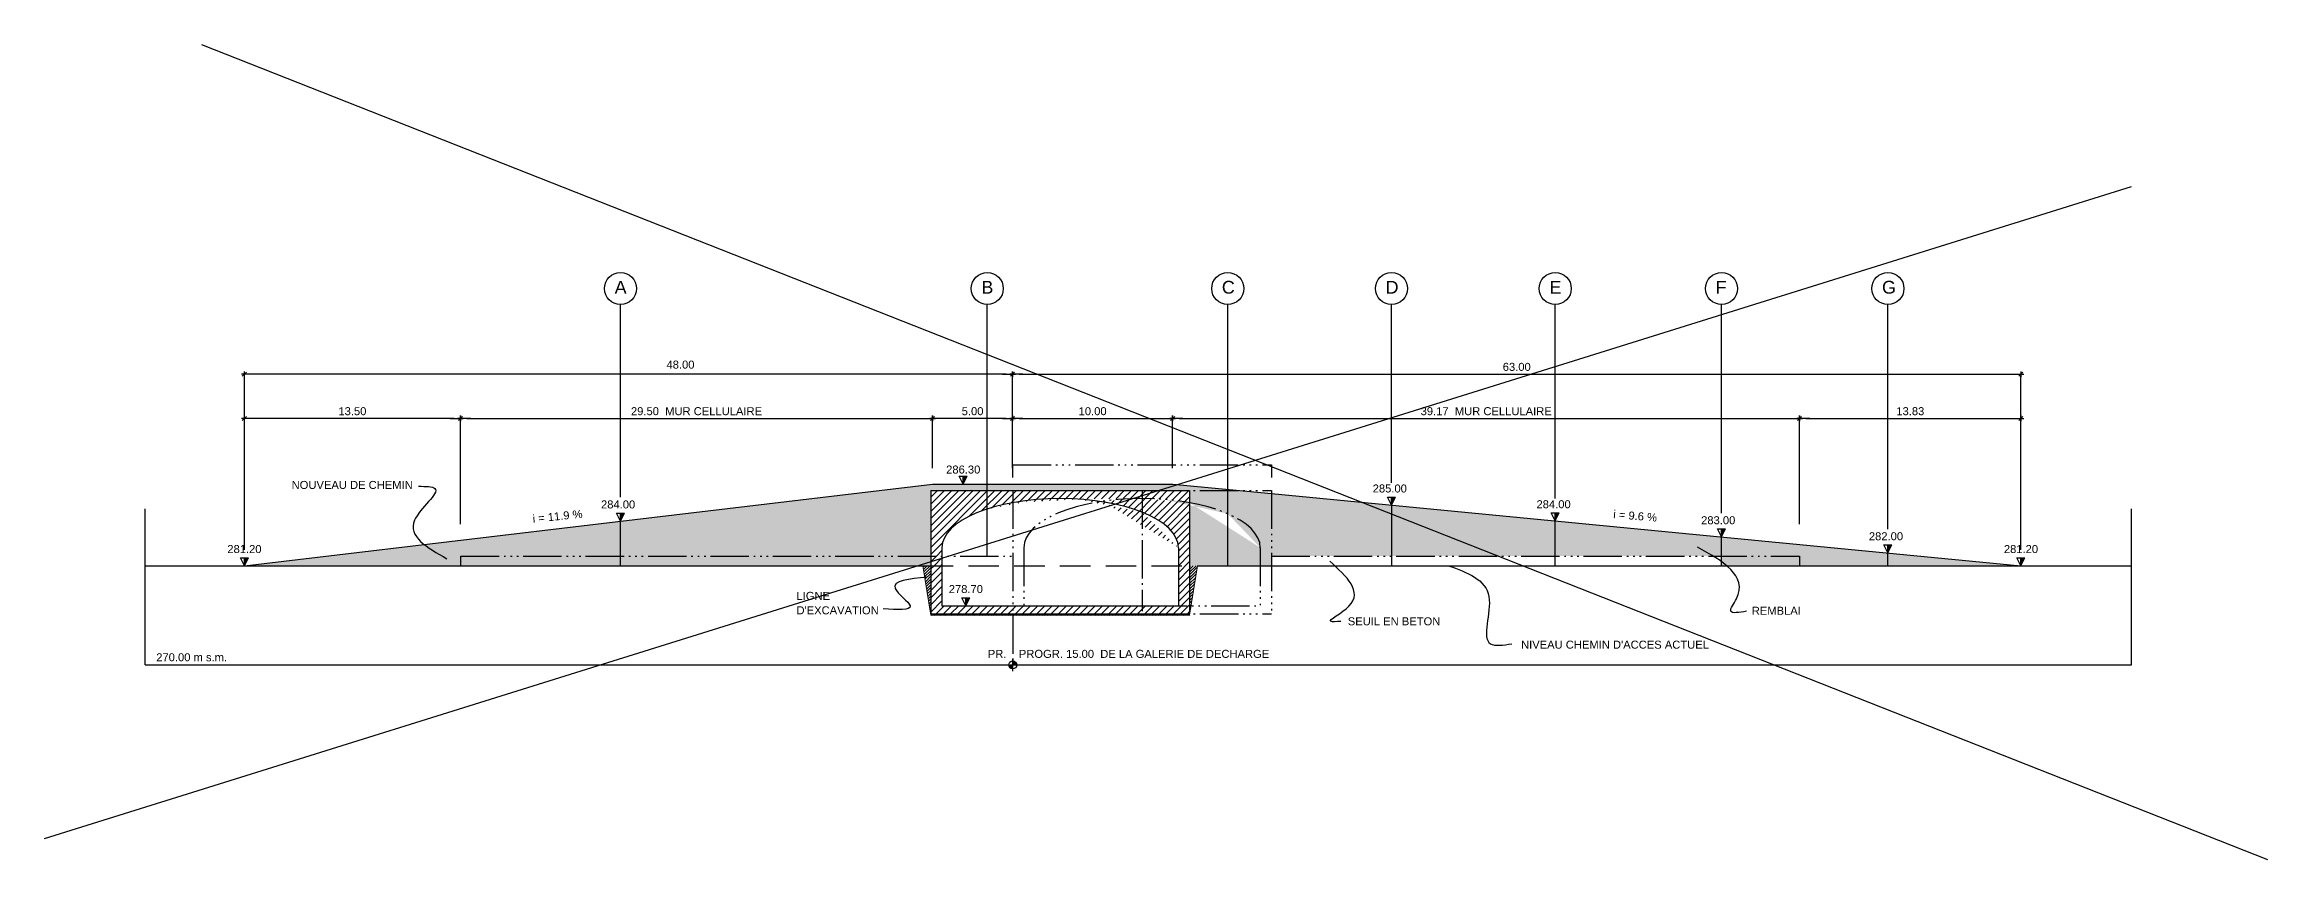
# Model space of a CAD drawing. Extents: x -236 to -84, y 532 to 751.
# Drawn here: x -235.7 to -96.8, y 699.8 to 750.7 of the extents above; entities that cross this region are included whole.
import ezdxf
from ezdxf.enums import TextEntityAlignment as Align

# ---------------------------------------------------------------- set-up
doc = ezdxf.new("R2010")
doc.units = 0
doc.header["$MEASUREMENT"] = 0
for name, pattern in [('ACAD_ISO04W100', [30, 24, -3, 0, -3]), ('ACAD_ISO05W100', [36, 24, -3, 0, -3, 0, -3, 0, -3]), ('NASCOSTA', [9.525, 6.35, -3.175])]:
    doc.linetypes.add(name, pattern=pattern)
for name, color, linetype in [('DIME', 6, 'Continuous'), ('LIN010CO', 2, 'Continuous'), ('LIN018CO', 6, 'Continuous'), ('LIN018TR', 6, 'NASCOSTA'), ('LIN025CO', 7, 'Continuous'), ('LIN025TR', 7, 'NASCOSTA'), ('LIN035CO', 1, 'Continuous'), ('LIN050CO', 3, 'Continuous'), ('TEXT035', 1, 'Continuous'), ('TEXT050', 3, 'Continuous')]:
    doc.layers.add(name, color=color, linetype=linetype)
doc.layers.add('no_plot', color=5, linetype='Continuous', plot=False)
doc.styles.add('ARIAL', font='arial.ttf')
doc.styles.add('ROMANS', font='romans.shx')
doc.linetypes.add('ROCCIA', pattern='A,0.25,[130,BERETTA.shx,S=0.1,R=0,X=0,Y=0],-0.2,0.25', length=0.7)
doc.dimstyles.new('BO1', dxfattribs={"dimtxt": 0.25, "dimasz": 0.2, "dimexe": 0, "dimexo": 0.5, "dimgap": 0.1, "dimtad": 1, "dimzin": 0, "dimdsep": 46, "dimtxsty": 'ROMANS', "dimblk1": 'LINE', "dimblk2": 'LINE', "dimsah": 1, "dimcen": 2.5, "dimclrd": 256, "dimclre": 256, "dimclrt": 1, "dimadec": 0, "dimazin": 0, "dimtfac": 1, "dimtmove": 2, "dimatfit": 3, "dimldrblk": 'LINE', "dimfxl": 1, "dimtvp": 1, "dimtolj": 1, "dimtzin": 0, "dimarcsym": 0})
pattern_1 = [(45, (-8.96563, 619.91656), (-0.2245064, 0.2245064), [])]

# ---------------------------------------------------------------- blocks, each defined once
blk = doc.blocks.new('LINE')
for p, q in [((-1.6, 0), (0.45, 0)), ((0, 0.45), (0, -0.45))]:
    blk.add_line(p, q)
at = {"color": 3}
blk.add_line((-0.32, -0.32), (0.32, 0.32), dxfattribs=at)
blk = doc.blocks.new('*D8')
at = {"layer": 'Defpoints', "color": 0, "transparency": 16777216}
for p in [(-126.04, 727.37), (-165.21, 724.47), (-126.04, 718.77)]:
    blk.add_point(p, dxfattribs=at)
at = {"layer": 'DIME', "lineweight": -2, "transparency": 16777216}
blk.add_line((-164.81, 727.37), (-126.44, 727.37), dxfattribs=at)
at = {"layer": 'DIME', "lineweight": -2, "transparency": 16777216, "xscale": 0.4, "yscale": 0.4, "zscale": 0.4, "rotation": 180}
blk.add_blockref('LINE', (-165.21, 727.37), dxfattribs=at)
at = {"layer": 'DIME', "lineweight": -2, "transparency": 16777216, "xscale": 0.4, "yscale": 0.4, "zscale": 0.4}
blk.add_blockref('LINE', (-126.04, 727.37), dxfattribs=at)
at = {"layer": 'DIME', "color": 1, "transparency": 16777216, "insert": (-145.62, 727.82), "char_height": 0.5, "attachment_point": 5, "style": 'ARIAL'}
blk.add_mtext('\\A1;39.17  MUR CELLULAIRE', dxfattribs=at)
blk = doc.blocks.new('*D9')
at = {"layer": 'Defpoints', "color": 0, "transparency": 16777216}
for p in [(-223.21, 727.37), (-209.71, 719.77), (-223.21, 718.17)]:
    blk.add_point(p, dxfattribs=at)
at = {"layer": 'DIME', "lineweight": -2, "transparency": 16777216}
blk.add_line((-210.11, 727.37), (-222.81, 727.37), dxfattribs=at)
at = {"layer": 'DIME', "lineweight": -2, "transparency": 16777216, "xscale": 0.4, "yscale": 0.4, "zscale": 0.4, "rotation": 180}
blk.add_blockref('LINE', (-223.21, 727.37), dxfattribs=at)
at = {"layer": 'DIME', "lineweight": -2, "transparency": 16777216, "xscale": 0.4, "yscale": 0.4, "zscale": 0.4}
blk.add_blockref('LINE', (-209.71, 727.37), dxfattribs=at)
at = {"layer": 'DIME', "color": 1, "transparency": 16777216, "insert": (-216.46, 727.82), "char_height": 0.5, "attachment_point": 5, "style": 'ARIAL'}
blk.add_mtext('\\A1;13.50', dxfattribs=at)
blk = doc.blocks.new('*D10')
at = {"layer": 'Defpoints', "color": 0, "transparency": 16777216}
for p in [(-112.21, 730.13), (-175.21, 724.47), (-112.21, 718.17)]:
    blk.add_point(p, dxfattribs=at)
at = {"layer": 'DIME', "lineweight": -2, "transparency": 16777216}
for p, q in [((-174.81, 730.13), (-112.61, 730.13)), ((-112.21, 719.17), (-112.21, 730.13))]:
    blk.add_line(p, q, dxfattribs=at)
at = {"layer": 'DIME', "lineweight": -2, "transparency": 16777216, "xscale": 0.4, "yscale": 0.4, "zscale": 0.4, "rotation": 180}
blk.add_blockref('LINE', (-175.21, 730.13), dxfattribs=at)
at = {"layer": 'DIME', "lineweight": -2, "transparency": 16777216, "xscale": 0.4, "yscale": 0.4, "zscale": 0.4}
blk.add_blockref('LINE', (-112.21, 730.13), dxfattribs=at)
at = {"layer": 'DIME', "color": 1, "transparency": 16777216, "insert": (-143.71, 730.59), "char_height": 0.5, "attachment_point": 5, "style": 'ARIAL'}
blk.add_mtext('\\A1;63.00', dxfattribs=at)
blk = doc.blocks.new('*D11')
at = {"layer": 'Defpoints', "color": 0, "transparency": 16777216}
for p in [(-180.21, 727.37), (-180.21, 723.27), (-209.71, 719.77)]:
    blk.add_point(p, dxfattribs=at)
at = {"layer": 'DIME', "lineweight": -2, "transparency": 16777216}
for p, q in [((-209.71, 720.77), (-209.71, 727.37)), ((-209.31, 727.37), (-180.61, 727.37)), ((-180.21, 724.27), (-180.21, 727.37))]:
    blk.add_line(p, q, dxfattribs=at)
at = {"layer": 'DIME', "lineweight": -2, "transparency": 16777216, "xscale": 0.4, "yscale": 0.4, "zscale": 0.4, "rotation": 180}
blk.add_blockref('LINE', (-209.71, 727.37), dxfattribs=at)
at = {"layer": 'DIME', "lineweight": -2, "transparency": 16777216, "xscale": 0.4, "yscale": 0.4, "zscale": 0.4}
blk.add_blockref('LINE', (-180.21, 727.37), dxfattribs=at)
at = {"layer": 'DIME', "color": 1, "transparency": 16777216, "insert": (-194.96, 727.82), "char_height": 0.5, "attachment_point": 5, "style": 'ARIAL'}
blk.add_mtext('\\A1;29.50  MUR CELLULAIRE', dxfattribs=at)
blk = doc.blocks.new('*D12')
at = {"layer": 'Defpoints', "color": 0, "transparency": 16777216}
for p in [(-223.21, 730.13), (-175.21, 724.47), (-223.21, 718.17)]:
    blk.add_point(p, dxfattribs=at)
at = {"layer": 'DIME', "lineweight": -2, "transparency": 16777216}
for p, q in [((-223.21, 719.17), (-223.21, 730.13)), ((-175.61, 730.13), (-222.81, 730.13)), ((-175.21, 725.47), (-175.21, 730.13))]:
    blk.add_line(p, q, dxfattribs=at)
at = {"layer": 'DIME', "lineweight": -2, "transparency": 16777216, "xscale": 0.4, "yscale": 0.4, "zscale": 0.4, "rotation": 180}
blk.add_blockref('LINE', (-223.21, 730.13), dxfattribs=at)
at = {"layer": 'DIME', "lineweight": -2, "transparency": 16777216, "xscale": 0.4, "yscale": 0.4, "zscale": 0.4}
blk.add_blockref('LINE', (-175.21, 730.13), dxfattribs=at)
at = {"layer": 'DIME', "color": 1, "transparency": 16777216, "insert": (-195.96, 730.73), "char_height": 0.5, "attachment_point": 5, "style": 'ARIAL'}
blk.add_mtext('\\A1;48.00', dxfattribs=at)
blk = doc.blocks.new('*D13')
at = {"layer": 'Defpoints', "color": 0, "transparency": 16777216}
for p in [(-165.21, 727.37), (-175.21, 723.27), (-165.21, 723.27)]:
    blk.add_point(p, dxfattribs=at)
at = {"layer": 'DIME', "lineweight": -2, "transparency": 16777216}
for p, q in [((-175.21, 724.27), (-175.21, 727.37)), ((-174.81, 727.37), (-165.61, 727.37)), ((-165.21, 724.27), (-165.21, 727.37))]:
    blk.add_line(p, q, dxfattribs=at)
at = {"layer": 'DIME', "lineweight": -2, "transparency": 16777216, "xscale": 0.4, "yscale": 0.4, "zscale": 0.4, "rotation": 180}
blk.add_blockref('LINE', (-175.21, 727.37), dxfattribs=at)
at = {"layer": 'DIME', "lineweight": -2, "transparency": 16777216, "xscale": 0.4, "yscale": 0.4, "zscale": 0.4}
blk.add_blockref('LINE', (-165.21, 727.37), dxfattribs=at)
at = {"layer": 'DIME', "color": 1, "transparency": 16777216, "insert": (-170.21, 727.82), "char_height": 0.5, "attachment_point": 5, "style": 'ARIAL'}
blk.add_mtext('\\A1;10.00', dxfattribs=at)
blk = doc.blocks.new('*D14')
at = {"layer": 'Defpoints', "color": 0, "transparency": 16777216}
for p in [(-112.21, 727.37), (-126.04, 719.77), (-112.21, 718.17)]:
    blk.add_point(p, dxfattribs=at)
at = {"layer": 'DIME', "lineweight": -2, "transparency": 16777216}
for p, q in [((-126.04, 720.77), (-126.04, 727.37)), ((-125.64, 727.37), (-112.61, 727.37))]:
    blk.add_line(p, q, dxfattribs=at)
at = {"layer": 'DIME', "lineweight": -2, "transparency": 16777216, "xscale": 0.4, "yscale": 0.4, "zscale": 0.4, "rotation": 180}
blk.add_blockref('LINE', (-126.04, 727.37), dxfattribs=at)
at = {"layer": 'DIME', "lineweight": -2, "transparency": 16777216, "xscale": 0.4, "yscale": 0.4, "zscale": 0.4}
blk.add_blockref('LINE', (-112.21, 727.37), dxfattribs=at)
at = {"layer": 'DIME', "color": 1, "transparency": 16777216, "insert": (-119.12, 727.82), "char_height": 0.5, "attachment_point": 5, "style": 'ARIAL'}
blk.add_mtext('\\A1;13.83', dxfattribs=at)
blk = doc.blocks.new('*D15')
at = {"layer": 'Defpoints', "color": 0, "transparency": 16777216}
for p in [(-180.21, 727.37), (-180.21, 723.27), (-175.21, 723.27)]:
    blk.add_point(p, dxfattribs=at)
at = {"layer": 'DIME', "lineweight": -2, "transparency": 16777216}
blk.add_line((-175.61, 727.37), (-179.81, 727.37), dxfattribs=at)
at = {"layer": 'DIME', "lineweight": -2, "transparency": 16777216, "xscale": 0.4, "yscale": 0.4, "zscale": 0.4, "rotation": 180}
blk.add_blockref('LINE', (-180.21, 727.37), dxfattribs=at)
at = {"layer": 'DIME', "lineweight": -2, "transparency": 16777216, "xscale": 0.4, "yscale": 0.4, "zscale": 0.4}
blk.add_blockref('LINE', (-175.21, 727.37), dxfattribs=at)
at = {"layer": 'DIME', "color": 1, "transparency": 16777216, "insert": (-177.71, 727.82), "char_height": 0.5, "attachment_point": 5, "style": 'ARIAL'}
blk.add_mtext('\\A1;5.00', dxfattribs=at)
blk = doc.blocks.new('LIVELLI1')
at = {"layer": 'LIN018CO'}
blk.add_solid([(0, 0.25), (0, 0), (0.125, 0.25)], dxfattribs=at)
at = {"layer": 'LIN035CO'}
for p, q in [((-0.125, 0.25), (0.125, 0.25)), ((0, 0), (-0.125, 0.25)), ((0, 0), (0, 0.25)), ((0, 0), (0.125, 0.25))]:
    blk.add_line(p, q, dxfattribs=at)
at = {"layer": 'TEXT035', "style": 'ARIAL'}
blk.add_attdef('VALORE', text='', height=0.25, dxfattribs=at).set_placement((0, 0.395), align=Align.CENTER)
blk = doc.blocks.new('PUNTO')
at = {"layer": 'LIN025CO'}
h = blk.add_hatch(color=256, dxfattribs=at)
h.paths.add_polyline_path([(0, 0.25), (0, 0), (0.25, 0, 0.414214)])
h.paths.add_polyline_path([(0, 0), (-0.25, 0, 0.414214), (0, -0.25)])
at = {"layer": 'LIN025CO', "linetype": 'Continuous'}
for p, q in [((-0.39, 0), (0.38, 0)), ((0, -0.38), (0, 0.39))]:
    blk.add_line(p, q, dxfattribs=at)
blk.add_circle((0, 0), 0.25, dxfattribs=at)

msp = doc.modelspace()

# ---------------------------------------------------------------- hatches: boundary and pattern name
at = {"layer": 'LIN010CO'}
h = msp.add_hatch(dxfattribs=at)
h.set_pattern_fill('AR-CONC', color=256, scale=0.25, angle=45, style=0)
h.set_pattern_definition([(95, (-14.8876, 549.0085), (1.37888, 1.157018), [0.1875, -2.0625]), (40, (-14.8876, 549.0085), (-1.57498, 1.08442), [0.15, -1.65]), (145.4514, (-14.7727, 549.105), (-0.196099, 2.241438), [0.15935, -1.752855]), (91.1842, (-15.2412, 549.362), (2.179233, 1.594034), [0.28125, -3.09375]), (141.6356, (-15.0596, 549.495), (-0.069748, 3.37428), [0.239026, -2.629282]), (36.1842, (-15.2412, 549.362), (-0.06975, 3.37428), [0.225, -2.475]), (66, (-14.976, 549.4505), (1.766929, 0.343456), [0.1875, -2.0625]), (11, (-14.976, 549.4505), (-0.851771, 1.712021), [0.15, -1.65]), (116.4514, (-14.8288, 549.4791), (0.915159, 2.055477), [0.15935, -1.752855]), (82.5, (-14.8876, 549.00853), (-0.566983, 0.6099745), [0, -1.63, 0, -1.675, 0, -1.65625]), (52.5, (-14.8876, 549.0085), (-0.2321824, 1.1622736), [0, -0.955, 0, -1.5925, 0, -0.63125]), (12.5, (-15.2818, 548.6143), (0.9835454, 0.9038019), [0, -0.625, 0, -1.95, 0, -2.5875]), (2.5, (-15.4586, 548.4375), (0.853975, 1.2078995), [0, -0.8125, 0, -1.295, 0, -1.8375])])
h.paths.add_polyline_path([(-180.323, 722.869), (-176.791, 722.869), (-176.791, 723.269), (-180.206, 723.269), (-223.206, 718.169), (-180.823, 718.169), (-180.323, 718.169)])
h = msp.add_hatch(dxfattribs=at)
h.set_pattern_fill('ANSI31', color=256, scale=0.1, style=0)
h.set_pattern_definition(pattern_1)
edge = h.paths.add_edge_path()
edge.add_line((-176.791, 721.715), (-176.791, 722.869))
edge.add_line((-176.791, 722.869), (-180.323, 722.869))
edge.add_line((-180.323, 722.869), (-180.323, 718.769))
edge.add_line((-180.323, 718.769), (-179.623, 718.769))
edge.add_line((-179.623, 718.769), (-179.623, 719.294))
edge.add_ellipse((-172.238, 719.294), major_axis=(-7.385, 0), ratio=0.4163846, start_angle=308.06073, end_angle=360, ccw=False)
h.paths.add_polyline_path([(-179.623, 718.169), (-180.323, 718.169), (-180.323, 715.169), (-175.204, 715.169), (-175.204, 715.669), (-179.623, 715.669)])
h.paths.add_polyline_path([(-174.504, 715.669), (-175.204, 715.669), (-175.204, 715.169), (-164.153, 715.169), (-164.153, 715.669)])
h.paths.add_polyline_path([(-164.153, 718.169), (-164.853, 718.169), (-164.853, 715.669), (-164.153, 715.669)])
edge = h.paths.add_edge_path()
edge.add_ellipse((-167.119, 719.294), major_axis=(-7.385, 0), ratio=0.4163846, start_angle=246.3203, end_angle=270.01557)
edge.add_line((-167.121, 722.369), (-167.121, 721.511))
edge.add_ellipse((-172.238, 719.294), major_axis=(-7.385, 0), ratio=0.4163846, start_angle=180, end_angle=226.14055, ccw=False)
edge.add_line((-164.853, 719.294), (-164.853, 718.169))
edge.add_line((-164.853, 718.169), (-164.153, 718.169))
edge.add_line((-164.153, 718.169), (-164.153, 722.11))
edge = h.paths.add_edge_path()
edge.add_line((-164.153, 722.869), (-167.121, 722.869))
edge.add_line((-167.121, 722.869), (-167.121, 722.369))
edge.add_ellipse((-167.119, 719.294), major_axis=(-7.385, 0), ratio=0.4163846, start_angle=246.3203, end_angle=270.01557, ccw=False)
edge.add_line((-164.153, 722.11), (-164.153, 722.869))
edge = h.paths.add_edge_path()
edge.add_line((-167.121, 722.869), (-175.204, 722.869))
edge.add_line((-175.204, 722.869), (-175.204, 722.11))
edge.add_ellipse((-172.238, 719.294), major_axis=(-7.385, 0), ratio=0.4163846, start_angle=249.72162, end_angle=293.6797, ccw=False)
edge.add_ellipse((-167.119, 719.294), major_axis=(-7.385, 0), ratio=0.4163846, start_angle=270.01557, end_angle=290.27838, ccw=False)
edge.add_line((-167.121, 722.369), (-167.121, 722.869))
edge = h.paths.add_edge_path()
edge.add_line((-175.204, 722.869), (-176.791, 722.869))
edge.add_line((-176.791, 722.869), (-176.791, 721.715))
edge.add_ellipse((-172.238, 719.294), major_axis=(-7.385, 0), ratio=0.4163846, start_angle=293.6797, end_angle=308.06073, ccw=False)
edge.add_line((-175.204, 722.11), (-175.204, 722.869))
edge = h.paths.add_edge_path()
edge.add_ellipse((-167.119, 719.294), major_axis=(-7.385, 0), ratio=0.4163846, start_angle=270.01557, end_angle=290.27838)
edge.add_ellipse((-172.238, 719.294), major_axis=(-7.385, 0), ratio=0.4163846, start_angle=226.14055, end_angle=249.72162, ccw=False)
edge.add_line((-167.121, 721.511), (-167.121, 722.369))
h = msp.add_hatch(dxfattribs=at)
h.set_pattern_fill('AR-CONC', color=256, scale=0.01, angle=45, style=0)
h.set_pattern_definition([(95, (-8.9656, 619.9166), (1.400947, 1.175534), [0.1905, -2.0955]), (40, (-8.9656, 619.9166), (-1.600179, 1.10177), [0.1524, -1.6764]), (145.451, (-8.8489, 620.0145), (-0.199222, 2.277302), [0.1619, -1.7809]), (91.1842, (-9.3248, 620.2758), (2.214102, 1.619534), [0.28575, -3.14325]), (141.6356, (-9.1403, 620.4107), (-0.07086, 3.428264), [0.24285, -2.67135]), (36.184, (-9.3248, 620.2758), (-0.070856, 3.428264), [0.2286, -2.5146]), (66, (-9.0554, 620.3656), (1.795206, 0.348953), [0.1905, -2.0955]), (11, (-9.0554, 620.3656), (-0.8654, 1.739412), [0.1524, -1.6764]), (116.4514, (-8.9058, 620.3947), (0.9298, 2.088365), [0.1619, -1.7809]), (82.5, (-8.9656, 619.91656), (-0.5760547, 0.6197341), [0, -1.65608, 0, -1.7018, 0, -1.68275]), (52.5, (-8.9656, 619.9166), (-0.2358973, 1.18087), [0, -0.97028, 0, -1.61798, 0, -0.64135]), (12.5, (-9.36614, 619.51605), (0.9992786, 0.918262), [0, -0.635, 0, -1.9812, 0, -2.6289]), (2.5, (-9.5457, 619.3364), (0.867639, 1.227224), [0, -0.8255, 0, -1.31572, 0, -1.8669])])
h.paths.add_polyline_path([(-141.304, 720.969), (-151.536, 721.954), (-151.536, 718.769), (-141.304, 718.769)])
h.paths.add_polyline_path([(-151.536, 721.954), (-159.034, 722.675), (-159.034, 718.769), (-151.536, 718.769)])
edge = h.paths.add_edge_path()
edge.add_line((-159.034, 722.675), (-159.036, 722.675))
edge.add_line((-159.036, 722.675), (-161.047, 722.869))
edge.add_line((-161.047, 722.869), (-161.768, 722.869))
edge.add_line((-161.768, 722.869), (-161.768, 721.413))
edge.add_ellipse((-167.119, 719.294), major_axis=(-7.385, 0), ratio=0.4163846, start_angle=180, end_angle=223.56598, ccw=False)
edge.add_line((-159.734, 719.294), (-159.734, 718.169))
edge.add_line((-159.734, 718.169), (-159.034, 718.169))
edge.add_line((-159.034, 718.169), (-159.034, 722.675))
h.paths.add_polyline_path([(-130.912, 719.969), (-141.304, 720.969), (-141.304, 718.769), (-130.912, 718.769)])
h.paths.add_polyline_path([(-126.036, 719.5), (-130.912, 719.969), (-130.912, 718.769), (-126.036, 718.769)])
h.paths.add_polyline_path([(-126.036, 718.769), (-130.912, 718.769), (-130.912, 718.169), (-126.036, 718.169)])
h.paths.add_polyline_path([(-120.519, 718.969), (-126.036, 719.5), (-126.036, 718.169), (-120.519, 718.169)])
h.paths.add_polyline_path([(-120.519, 718.969), (-120.519, 718.169), (-112.206, 718.169)])
h.paths.add_polyline_path([(-165.206, 723.269), (-175.206, 723.269), (-176.791, 723.269), (-176.791, 722.869), (-164.153, 722.869), (-161.768, 722.869), (-161.768, 722.938)])
edge = h.paths.add_edge_path()
edge.add_ellipse((-167.119, 719.294), major_axis=(-7.385, 0), ratio=0.4163846, start_angle=223.56598, end_angle=246.3203)
edge.add_line((-164.153, 722.11), (-164.153, 718.169))
edge.add_line((-164.153, 718.169), (-163.653, 718.169))
edge.add_line((-163.653, 718.169), (-161.768, 718.169))
edge.add_line((-161.768, 718.169), (-161.768, 721.413))
edge = h.paths.add_edge_path()
edge.add_line((-161.768, 722.869), (-164.153, 722.869))
edge.add_line((-164.153, 722.869), (-164.153, 722.11))
edge.add_ellipse((-167.119, 719.294), major_axis=(-7.385, 0), ratio=0.4163846, start_angle=223.56598, end_angle=246.3203, ccw=False)
edge.add_line((-161.768, 721.413), (-161.768, 722.869))
edge = h.paths.add_edge_path(flags=16)
edge.add_ellipse((-167.119, 719.294), major_axis=(-7.385, 0), ratio=0.4163846, start_angle=180, end_angle=223.56598)
edge.add_line((-161.768, 721.413), (-161.768, 718.169))
edge.add_line((-161.768, 718.169), (-159.734, 718.169))
edge.add_line((-159.734, 718.169), (-159.734, 719.294))
h = msp.add_hatch(dxfattribs=at)
h.set_pattern_fill('ANSI31', color=256, style=0)
h.set_pattern_definition([(45, (-14.88762, 549.00853), (-0.08838835, 0.08838835), [])])
h.paths.add_polyline_path([(-163.653, 718.169), (-164.153, 718.169), (-164.153, 715.669), (-164.056, 715.669)])
h.paths.add_polyline_path([(-164.056, 715.669), (-164.153, 715.669), (-164.153, 715.169), (-164.137, 715.169)])
h.paths.add_polyline_path([(-164.137, 715.169), (-175.204, 715.169), (-175.204, 715.069), (-164.153, 715.069)])
h.paths.add_polyline_path([(-175.204, 715.169), (-180.323, 715.169), (-180.323, 718.169), (-180.823, 718.169), (-180.323, 715.069), (-175.204, 715.069)])
h = msp.add_hatch(dxfattribs=at)
h.set_pattern_fill('ANSI31', color=256, scale=0.1, style=0)
h.set_pattern_definition(pattern_1)
h.paths.add_polyline_path([(-180.323, 718.169), (-179.623, 718.169), (-179.623, 718.769), (-180.323, 718.769)])

# ---------------------------------------------------------------- linework, layer by layer
for p, q in [((-175.206, 724.469), (-175.206, 723.68)), ((-229.401, 718.169), (-223.206, 718.169)), ((-112.206, 718.169), (-105.308, 718.169))]:
    msp.add_line(p, q)
at = {"color": 3}
msp.add_line((-164.853, 719.294), (-164.853, 715.669), dxfattribs=at)
at = {"layer": 'LIN010CO'}
for p, q in [((-229.401, 711.969), (-229.401, 721.728)), ((-105.308, 711.969), (-105.308, 721.728)), ((-229.401, 711.969), (-105.308, 711.969))]:
    msp.add_line(p, q, dxfattribs=at)
at = {"layer": 'LIN018CO'}
for p, q in [((-199.706, 722.453), (-199.706, 734.486)), ((-176.791, 718.769), (-176.791, 734.486)), ((-161.768, 718.169), (-161.768, 734.486)), ((-151.536, 723.356), (-151.536, 734.486)), ((-141.304, 722.376), (-141.304, 734.486)), ((-130.912, 721.455), (-130.912, 734.486)), ((-120.519, 720.454), (-120.519, 734.486)), ((-199.706, 718.169), (-199.706, 721.456)), ((-151.536, 721.954), (-151.536, 718.169)), ((-141.304, 718.169), (-141.304, 721.449)), ((-130.912, 718.169), (-130.912, 720.469)), ((-120.519, 718.169), (-120.519, 719.469))]:
    msp.add_line(p, q, dxfattribs=at)
for points in [[(-212.325, 723.135), (-211.302, 722.991), (-212.581, 721.004), (-210.567, 718.603)], [(-154.699, 714.687), (-155.334, 714.687), (-154.192, 715.638), (-155.397, 718.461)], [(-147.985, 718.169), (-145.45, 716.235), (-145.355, 713.295), (-144.018, 713.29)], [(-129.359, 715.326), (-130.338, 715.326), (-129.979, 716.108), (-132.425, 719.336)], [(-180.548, 717.458), (-182.549, 716.748), (-181.613, 715.652), (-183.291, 715.478)]]:
    msp.add_spline(points, degree=3, dxfattribs=at)
at = {"layer": 'LIN018TR', "linetype": 'ACAD_ISO05W100', "ltscale": 0.1}
for p, q in [((-175.206, 724.469), (-159.036, 724.469)), ((-159.036, 724.469), (-159.036, 723.68)), ((-175.204, 722.869), (-175.204, 711.969)), ((-175.204, 722.869), (-159.034, 722.869)), ((-159.034, 722.869), (-159.034, 715.169)), ((-209.687, 718.769), (-175.006, 718.769)), ((-174.504, 719.294), (-174.504, 715.669)), ((-159.734, 719.294), (-159.734, 715.669)), ((-159.036, 718.769), (-126.036, 718.769)), ((-174.504, 715.669), (-159.734, 715.669)), ((-175.204, 715.169), (-159.034, 715.169))]:
    msp.add_line(p, q, dxfattribs=at)
at = {"layer": 'LIN018TR', "linetype": 'ACAD_ISO04W100', "ltscale": 0.1}
msp.add_line((-167.121, 722.869), (-167.121, 715.319), dxfattribs=at)
at = {"layer": 'LIN018TR', "linetype": 'ACAD_ISO05W100', "ltscale": 0.1}
msp.add_ellipse((-167.119, 719.294), major_axis=(-7.385, 0), ratio=0.4163846, start_param=3.1415927, end_param=6.2831853, dxfattribs=at)
at = {"layer": 'LIN025CO', "color": 3}
for p, q in [((-180.323, 722.869), (-180.323, 715.169)), ((-180.323, 722.869), (-164.153, 722.869)), ((-164.153, 722.869), (-164.153, 715.169)), ((-179.623, 719.294), (-179.623, 715.669)), ((-179.623, 715.669), (-164.853, 715.669))]:
    msp.add_line(p, q, dxfattribs=at)
at = {"layer": 'LIN025CO', "ltscale": 0.3}
for p, q in [((-223.206, 718.169), (-180.823, 718.169)), ((-163.653, 718.169), (-112.206, 718.169))]:
    msp.add_line(p, q, dxfattribs=at)
at = {"layer": 'LIN025CO'}
for p, q in [((-209.687, 718.169), (-209.687, 718.769)), ((-126.036, 718.769), (-126.036, 718.169)), ((-180.323, 715.169), (-164.153, 715.169))]:
    msp.add_line(p, q, dxfattribs=at)
for centre in [(-199.706, 735.486), (-176.791, 735.486), (-161.768, 735.486), (-151.536, 735.486), (-141.304, 735.486), (-130.912, 735.486), (-120.519, 735.486)]:
    msp.add_circle(centre, 1, dxfattribs=at)
at = {"layer": 'LIN025CO', "color": 3}
msp.add_ellipse((-172.238, 719.294), major_axis=(-7.385, 0), ratio=0.4163846, start_param=3.1415927, end_param=6.2831853, dxfattribs=at)
at = {"layer": 'LIN025TR', "ltscale": 0.3}
msp.add_line((-180.823, 718.169), (-163.653, 718.169), dxfattribs=at)
at = {"layer": 'LIN035CO'}
for p, q in [((-223.206, 718.169), (-180.206, 723.269)), ((-180.206, 723.269), (-175.206, 723.269)), ((-175.206, 723.269), (-165.206, 723.269)), ((-165.206, 723.269), (-159.036, 722.675)), ((-159.036, 722.675), (-112.206, 718.169))]:
    msp.add_line(p, q, dxfattribs=at)
at = {"layer": 'LIN050CO', "linetype": 'ROCCIA', "lineweight": 0}
for p, q in [((-180.823, 718.169), (-180.323, 715.069)), ((-164.153, 715.069), (-163.653, 718.169)), ((-180.323, 715.069), (-164.153, 715.069))]:
    msp.add_line(p, q, dxfattribs=at)
at = {"layer": 'no_plot', "flags": 128}
for points in [[(-225.887, 750.739), (-96.8, 699.808)], [(-235.7, 701.128), (-105.293, 741.873)]]:
    msp.add_lwpolyline(points, dxfattribs=at)

# ---------------------------------------------------------------- block references
ref = msp.add_blockref('LIVELLI1', (-178.295, 723.269), dxfattribs=dict(xscale=2, yscale=2, zscale=2))
ref.add_attrib('VALORE', '286.30', dxfattribs={"layer": 'TEXT035', "height": 0.5, "style": 'ARIAL'}).set_placement((-178.294, 723.927), align=Align.CENTER)
ref = msp.add_blockref('LIVELLI1', (-151.536, 721.954), dxfattribs=dict(xscale=2, yscale=2, zscale=2))
ref.add_attrib('VALORE', '285.00', dxfattribs={"layer": 'TEXT035', "height": 0.5, "style": 'ARIAL'}).set_placement((-151.642, 722.744), align=Align.CENTER)
ref = msp.add_blockref('LIVELLI1', (-199.706, 720.956), dxfattribs=dict(xscale=2, yscale=2, zscale=2))
ref.add_attrib('VALORE', '284.00', dxfattribs={"layer": 'TEXT035', "height": 0.5, "style": 'ARIAL'}).set_placement((-199.858, 721.747), align=Align.CENTER)
ref = msp.add_blockref('LIVELLI1', (-141.304, 720.969), dxfattribs=dict(xscale=2, yscale=2, zscale=2))
ref.add_attrib('VALORE', '284.00', dxfattribs={"layer": 'TEXT035', "height": 0.5, "style": 'ARIAL'}).set_placement((-141.408, 721.759), align=Align.CENTER)
ref = msp.add_blockref('LIVELLI1', (-130.912, 719.969), dxfattribs=dict(xscale=2, yscale=2, zscale=2))
ref.add_attrib('VALORE', '283.00', dxfattribs={"layer": 'TEXT035', "height": 0.5, "style": 'ARIAL'}).set_placement((-131.123, 720.759), align=Align.CENTER)
ref = msp.add_blockref('LIVELLI1', (-120.519, 718.969), dxfattribs=dict(xscale=2, yscale=2, zscale=2))
ref.add_attrib('VALORE', '282.00', dxfattribs={"layer": 'TEXT035', "height": 0.5, "style": 'ARIAL'}).set_placement((-120.64, 719.759), align=Align.CENTER)
at = {"xscale": 2, "yscale": 2, "zscale": 2}
for p, values in [((-223.206, 718.169), {'VALORE': '281.20'}), ((-112.206, 718.169), {'VALORE': '281.20'}), ((-178.131, 715.669), {'VALORE': '278.70'})]:
    msp.add_blockref('LIVELLI1', p, dxfattribs=at).add_auto_attribs(values)
at = {"layer": 'LIN035CO'}
msp.add_blockref('PUNTO', (-175.2, 711.966), dxfattribs=at)

# ---------------------------------------------------------------- texts
at = {"layer": 'TEXT035', "style": 'ARIAL'}
for s, p in [('NOUVEAU DE CHEMIN ', (-220.257, 722.965)), ('LIGNE ', (-188.713, 716.034)), ("D'EXCAVATION", (-188.713, 715.13)), ('REMBLAI', (-129.026, 715.104)), ('SEUIL EN BETON', (-154.268, 714.443)), ('270.00 m s.m.', (-228.715, 712.197)), ('PR.    PROGR. 15.00  DE LA GALERIE DE DECHARGE', (-176.759, 712.41)), ("NIVEAU CHEMIN D'ACCES ACTUEL", (-143.441, 712.985))]:
    msp.add_text(s, height=0.5, dxfattribs=at).set_placement(p)
for s, rotation, p in [('i = 11.9 %', 5.90842, (-205.172, 720.848)), ('i = 9.6 %', 355.34339, (-137.695, 721.143))]:
    msp.add_text(s, height=0.5, rotation=rotation, dxfattribs=at).set_placement(p)
at = {"layer": 'TEXT050', "style": 'ARIAL'}
for s, p in [('A', (-200.074, 735.168)), ('B', (-177.159, 735.168)), ('C', (-162.136, 735.168)), ('D', (-151.904, 735.168)), ('E', (-141.672, 735.168)), ('F', (-131.28, 735.168)), ('G', (-120.888, 735.168))]:
    msp.add_text(s, height=0.8, dxfattribs=at).set_placement(p)

# ---------------------------------------------------------------- dimensions: what is measured, and where the dimension line sits
at = {"layer": 'DIME'}
dim = msp.add_linear_dim(base=(-223.206, 730.131), p1=(-175.206, 724.469), p2=(-223.206, 718.169), dimstyle='BO1', override={"dimscale": 2, "dimtxsty": 'ARIAL', "dimse1": 0, "dimse2": 0, "dimadec": 2}, dxfattribs=at)
dim.commit()
dim.dimension.update_dxf_attribs({"geometry": '*D12', "text_midpoint": (-195.963, 730.732), "dimtype": 160})
for base, p1, p2, override, picture, middle in [((-112.206, 730.131), (-175.206, 724.469), (-112.206, 718.169), {"dimscale": 2, "dimtxsty": 'ARIAL', "dimse1": 1, "dimse2": 0, "dimadec": 2}, '*D10', (-143.706, 730.586)), ((-223.206, 727.366), (-209.706, 719.77), (-223.206, 718.169), {"dimscale": 2, "dimtxsty": 'ARIAL', "dimse1": 1, "dimse2": 1, "dimadec": 2}, '*D9', (-216.456, 727.821)), ((-180.206, 727.366), (-175.206, 723.269), (-180.206, 723.269), {"dimscale": 2, "dimtxsty": 'ARIAL', "dimse1": 1, "dimse2": 1, "dimadec": 2}, '*D15', (-177.706, 727.821)), ((-165.206, 727.366), (-175.206, 723.269), (-165.206, 723.269), {"dimscale": 2, "dimtxsty": 'ARIAL', "dimadec": 2}, '*D13', (-170.206, 727.821)), ((-112.206, 727.366), (-126.036, 719.769), (-112.206, 718.169), {"dimscale": 2, "dimtxsty": 'ARIAL', "dimse1": 0, "dimse2": 1, "dimadec": 2}, '*D14', (-119.121, 727.821))]:
    dim = msp.add_linear_dim(base=base, p1=p1, p2=p2, dimstyle='BO1', override=override, dxfattribs=at)
    dim.commit()
    dim.dimension.update_dxf_attribs({"geometry": picture, "text_midpoint": middle})
for base, p1, p2, override, picture, middle in [((-180.206, 727.366), (-209.706, 719.77), (-180.206, 723.269), {"dimscale": 2, "dimtxsty": 'ARIAL', "dimadec": 2}, '*D11', (-194.956, 727.824)), ((-126.036, 727.366), (-165.206, 724.469), (-126.036, 718.769), {"dimscale": 2, "dimtxsty": 'ARIAL', "dimse1": 1, "dimse2": 1, "dimadec": 2}, '*D8', (-145.621, 727.824))]:
    dim = msp.add_linear_dim(base=base, p1=p1, p2=p2, text='<>  MUR CELLULAIRE', dimstyle='BO1', override=override, dxfattribs=at)
    dim.commit()
    dim.dimension.update_dxf_attribs({"geometry": picture, "text_midpoint": middle})

doc.saveas('drawing.dxf')
